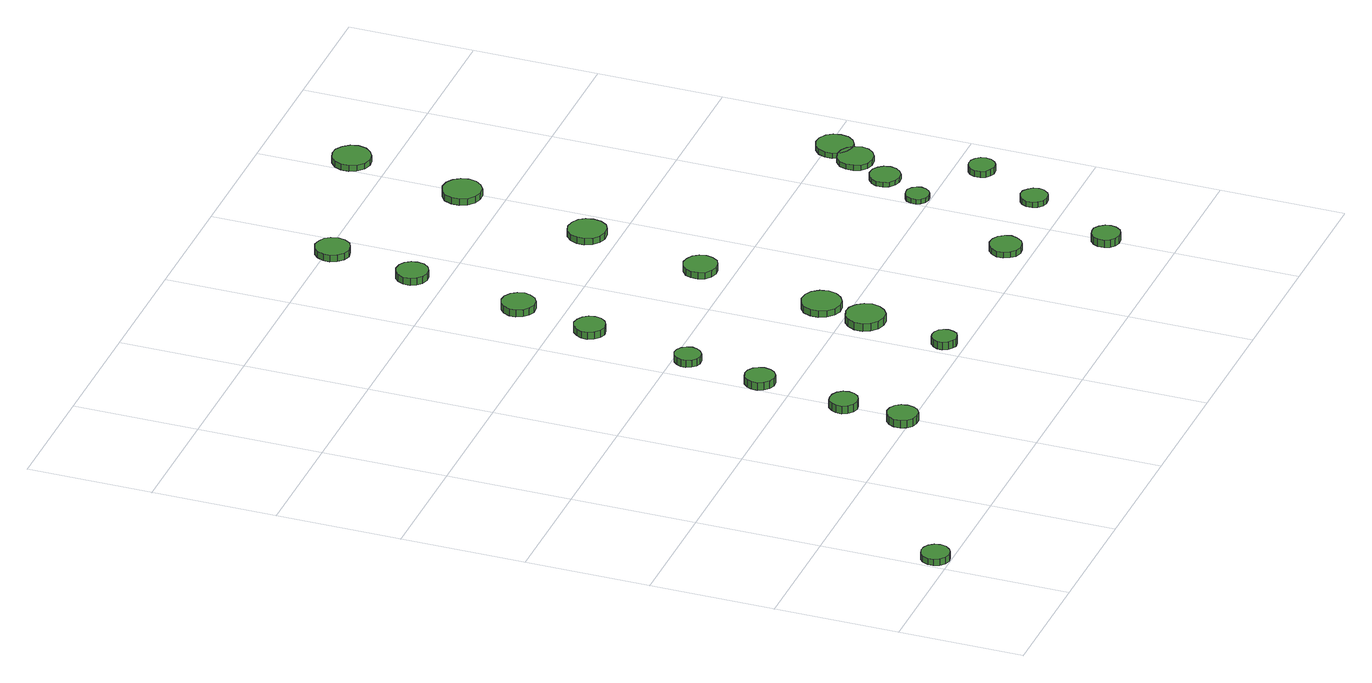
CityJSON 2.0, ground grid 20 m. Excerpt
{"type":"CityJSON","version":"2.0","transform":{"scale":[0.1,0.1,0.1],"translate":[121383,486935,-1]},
"CityObjects":{
"tree1":{"type":"SolitaryVegetationObject","attributes":{"function":"something"},"geometry":[{"type":"MultiSurface","lod":"1","boundaries":[[[0,1,2,3,4,5,6,7,8,9,10,11,12,13,14]],[[15,16,17,18,19,20,21,22,23,24,25,26,27,28,29]],[[0,29,28,1]],[[1,28,27,2]],[[2,27,26,3]],[[3,26,25,4]],[[4,25,24,5]],[[5,24,23,6]],[[6,23,22,7]],[[7,22,21,8]],[[8,21,20,9]],[[9,20,19,10]],[[10,19,18,11]],[[11,18,17,12]],[[12,17,16,13]],[[13,16,15,14]],[[14,15,29,0]]]}]},
"tree2":{"type":"SolitaryVegetationObject","attributes":{"function":"something"},"geometry":[{"type":"MultiSurface","lod":"1","boundaries":[[[30,31,32,33,34,35,36,37,38,39,40,41,42,43,44]],[[45,46,47,48,49,50,51,52,53,54,55,56,57,58,59]],[[30,59,58,31]],[[31,58,57,32]],[[32,57,56,33]],[[33,56,55,34]],[[34,55,54,35]],[[35,54,53,36]],[[36,53,52,37]],[[37,52,51,38]],[[38,51,50,39]],[[39,50,49,40]],[[40,49,48,41]],[[41,48,47,42]],[[42,47,46,43]],[[43,46,45,44]],[[44,45,59,30]]]}]},
"tree3":{"type":"SolitaryVegetationObject","attributes":{"function":"something"},"geometry":[{"type":"MultiSurface","lod":"1","boundaries":[[[60,61,62,63,64,65,66,67,68,69,70,71,72,73,74]],[[75,76,77,78,79,80,81,82,83,84,85,86,87,88,89]],[[60,89,88,61]],[[61,88,87,62]],[[62,87,86,63]],[[63,86,85,64]],[[64,85,84,65]],[[65,84,83,66]],[[66,83,82,67]],[[67,82,81,68]],[[68,81,80,69]],[[69,80,79,70]],[[70,79,78,71]],[[71,78,77,72]],[[72,77,76,73]],[[73,76,75,74]],[[74,75,89,60]]]}]},
"tree4":{"type":"SolitaryVegetationObject","attributes":{"function":"something"},"geometry":[{"type":"MultiSurface","lod":"1","boundaries":[[[90,91,92,93,94,95,96,97,98,99,100,101,102,103,104]],[[105,106,107,108,109,110,111,112,113,114,115,116,117,118,119]],[[90,119,118,91]],[[91,118,117,92]],[[92,117,116,93]],[[93,116,115,94]],[[94,115,114,95]],[[95,114,113,96]],[[96,113,112,97]],[[97,112,111,98]],[[98,111,110,99]],[[99,110,109,100]],[[100,109,108,101]],[[101,108,107,102]],[[102,107,106,103]],[[103,106,105,104]],[[104,105,119,90]]]}]},
"tree5":{"type":"SolitaryVegetationObject","attributes":{"function":"something"},"geometry":[{"type":"MultiSurface","lod":"1","boundaries":[[[120,121,122,123,124,125,126,127,128,129,130,131,132,133,134]],[[135,136,137,138,139,140,141,142,143,144,145,146,147,148,149]],[[120,149,148,121]],[[121,148,147,122]],[[122,147,146,123]],[[123,146,145,124]],[[124,145,144,125]],[[125,144,143,126]],[[126,143,142,127]],[[127,142,141,128]],[[128,141,140,129]],[[129,140,139,130]],[[130,139,138,131]],[[131,138,137,132]],[[132,137,136,133]],[[133,136,135,134]],[[134,135,149,120]]]}]},
"tree6":{"type":"SolitaryVegetationObject","attributes":{"function":"something"},"geometry":[{"type":"MultiSurface","lod":"1","boundaries":[[[150,151,152,153,154,155,156,157,158,159,160,161,162,163,164]],[[165,166,167,168,169,170,171,172,173,174,175,176,177,178,179]],[[150,179,178,151]],[[151,178,177,152]],[[152,177,176,153]],[[153,176,175,154]],[[154,175,174,155]],[[155,174,173,156]],[[156,173,172,157]],[[157,172,171,158]],[[158,171,170,159]],[[159,170,169,160]],[[160,169,168,161]],[[161,168,167,162]],[[162,167,166,163]],[[163,166,165,164]],[[164,165,179,150]]]}]},
"tree7":{"type":"SolitaryVegetationObject","attributes":{"function":"something"},"geometry":[{"type":"MultiSurface","lod":"1","boundaries":[[[180,181,182,183,184,185,186,187,188,189,190,191,192,193,194]],[[195,196,197,198,199,200,201,202,203,204,205,206,207,208,209]],[[180,209,208,181]],[[181,208,207,182]],[[182,207,206,183]],[[183,206,205,184]],[[184,205,204,185]],[[185,204,203,186]],[[186,203,202,187]],[[187,202,201,188]],[[188,201,200,189]],[[189,200,199,190]],[[190,199,198,191]],[[191,198,197,192]],[[192,197,196,193]],[[193,196,195,194]],[[194,195,209,180]]]}]},
"tree8":{"type":"SolitaryVegetationObject","attributes":{"function":"something"},"geometry":[{"type":"MultiSurface","lod":"1","boundaries":[[[210,211,212,213,214,215,216,217,218,219,220,221,222,223,224]],[[225,226,227,228,229,230,231,232,233,234,235,236,237,238,239]],[[210,239,238,211]],[[211,238,237,212]],[[212,237,236,213]],[[213,236,235,214]],[[214,235,234,215]],[[215,234,233,216]],[[216,233,232,217]],[[217,232,231,218]],[[218,231,230,219]],[[219,230,229,220]],[[220,229,228,221]],[[221,228,227,222]],[[222,227,226,223]],[[223,226,225,224]],[[224,225,239,210]]]}]},
"tree9":{"type":"SolitaryVegetationObject","attributes":{"function":"something"},"geometry":[{"type":"MultiSurface","lod":"1","boundaries":[[[240,241,242,243,244,245,246,247,248,249,250,251,252,253,254]],[[255,256,257,258,259,260,261,262,263,264,265,266,267,268,269]],[[240,269,268,241]],[[241,268,267,242]],[[242,267,266,243]],[[243,266,265,244]],[[244,265,264,245]],[[245,264,263,246]],[[246,263,262,247]],[[247,262,261,248]],[[248,261,260,249]],[[249,260,259,250]],[[250,259,258,251]],[[251,258,257,252]],[[252,257,256,253]],[[253,256,255,254]],[[254,255,269,240]]]}]},
"tree10":{"type":"SolitaryVegetationObject","attributes":{"function":"something"},"geometry":[{"type":"MultiSurface","lod":"1","boundaries":[[[270,271,272,273,274,275,276,277,278,279,280,281,282,283,284]],[[285,286,287,288,289,290,291,292,293,294,295,296,297,298,299]],[[270,299,298,271]],[[271,298,297,272]],[[272,297,296,273]],[[273,296,295,274]],[[274,295,294,275]],[[275,294,293,276]],[[276,293,292,277]],[[277,292,291,278]],[[278,291,290,279]],[[279,290,289,280]],[[280,289,288,281]],[[281,288,287,282]],[[282,287,286,283]],[[283,286,285,284]],[[284,285,299,270]]]}]},
"tree11":{"type":"SolitaryVegetationObject","attributes":{"function":"something"},"geometry":[{"type":"MultiSurface","lod":"1","boundaries":[[[300,301,302,303,304,305,306,307,308,309,310,311,312,313,314]],[[315,316,317,318,319,320,321,322,323,324,325,326,327,328,329]],[[300,329,328,301]],[[301,328,327,302]],[[302,327,326,303]],[[303,326,325,304]],[[304,325,324,305]],[[305,324,323,306]],[[306,323,322,307]],[[307,322,321,308]],[[308,321,320,309]],[[309,320,319,310]],[[310,319,318,311]],[[311,318,317,312]],[[312,317,316,313]],[[313,316,315,314]],[[314,315,329,300]]]}]},
"tree12":{"type":"SolitaryVegetationObject","attributes":{"function":"something"},"geometry":[{"type":"MultiSurface","lod":"1","boundaries":[[[330,331,332,333,334,335,336,337,338,339,340,341,342,343,344]],[[345,346,347,348,349,350,351,352,353,354,355,356,357,358,359]],[[330,359,358,331]],[[331,358,357,332]],[[332,357,356,333]],[[333,356,355,334]],[[334,355,354,335]],[[335,354,353,336]],[[336,353,352,337]],[[337,352,351,338]],[[338,351,350,339]],[[339,350,349,340]],[[340,349,348,341]],[[341,348,347,342]],[[342,347,346,343]],[[343,346,345,344]],[[344,345,359,330]]]}]},
"tree13":{"type":"SolitaryVegetationObject","attributes":{"function":"something"},"geometry":[{"type":"MultiSurface","lod":"1","boundaries":[[[360,361,362,363,364,365,366,367,368,369,370,371,372,373,374]],[[375,376,377,378,379,380,381,382,383,384,385,386,387,388,389]],[[360,389,388,361]],[[361,388,387,362]],[[362,387,386,363]],[[363,386,385,364]],[[364,385,384,365]],[[365,384,383,366]],[[366,383,382,367]],[[367,382,381,368]],[[368,381,380,369]],[[369,380,379,370]],[[370,379,378,371]],[[371,378,377,372]],[[372,377,376,373]],[[373,376,375,374]],[[374,375,389,360]]]}]},
"tree14":{"type":"SolitaryVegetationObject","attributes":{"function":"something"},"geometry":[{"type":"MultiSurface","lod":"1","boundaries":[[[390,391,392,393,394,395,396,397,398,399,400,401,402,403,404]],[[405,406,407,408,409,410,411,412,413,414,415,416,417,418,419]],[[390,419,418,391]],[[391,418,417,392]],[[392,417,416,393]],[[393,416,415,394]],[[394,415,414,395]],[[395,414,413,396]],[[396,413,412,397]],[[397,412,411,398]],[[398,411,410,399]],[[399,410,409,400]],[[400,409,408,401]],[[401,408,407,402]],[[402,407,406,403]],[[403,406,405,404]],[[404,405,419,390]]]}]},
"tree15":{"type":"SolitaryVegetationObject","attributes":{"function":"something"},"geometry":[{"type":"MultiSurface","lod":"1","boundaries":[[[420,421,422,423,424,425,426,427,428,429,430,431,432,433,434]],[[435,436,437,438,439,440,441,442,443,444,445,446,447,448,449]],[[420,449,448,421]],[[421,448,447,422]],[[422,447,446,423]],[[423,446,445,424]],[[424,445,444,425]],[[425,444,443,426]],[[426,443,442,427]],[[427,442,441,428]],[[428,441,440,429]],[[429,440,439,430]],[[430,439,438,431]],[[431,438,437,432]],[[432,437,436,433]],[[433,436,435,434]],[[434,435,449,420]]]}]},
"tree16":{"type":"SolitaryVegetationObject","attributes":{"function":"something"},"geometry":[{"type":"MultiSurface","lod":"1","boundaries":[[[450,451,452,453,454,455,456,457,458,459,460,461,462,463,464]],[[465,466,467,468,469,470,471,472,473,474,475,476,477,478,479]],[[450,479,478,451]],[[451,478,477,452]],[[452,477,476,453]],[[453,476,475,454]],[[454,475,474,455]],[[455,474,473,456]],[[456,473,472,457]],[[457,472,471,458]],[[458,471,470,459]],[[459,470,469,460]],[[460,469,468,461]],[[461,468,467,462]],[[462,467,466,463]],[[463,466,465,464]],[[464,465,479,450]]]}]},
"tree17":{"type":"SolitaryVegetationObject","attributes":{"function":"something"},"geometry":[{"type":"MultiSurface","lod":"1","boundaries":[[[480,481,482,483,484,485,486,487,488,489,490,491,492,493,494]],[[495,496,497,498,499,500,501,502,503,504,505,506,507,508,509]],[[480,509,508,481]],[[481,508,507,482]],[[482,507,506,483]],[[483,506,505,484]],[[484,505,504,485]],[[485,504,503,486]],[[486,503,502,487]],[[487,502,501,488]],[[488,501,500,489]],[[489,500,499,490]],[[490,499,498,491]],[[491,498,497,492]],[[492,497,496,493]],[[493,496,495,494]],[[494,495,509,480]]]}]},
"tree18":{"type":"SolitaryVegetationObject","attributes":{"function":"something"},"geometry":[{"type":"MultiSurface","lod":"1","boundaries":[[[510,511,512,513,514,515,516,517,518,519,520,521,522,523,524]],[[525,526,527,528,529,530,531,532,533,534,535,536,537,538,539]],[[510,539,538,511]],[[511,538,537,512]],[[512,537,536,513]],[[513,536,535,514]],[[514,535,534,515]],[[515,534,533,516]],[[516,533,532,517]],[[517,532,531,518]],[[518,531,530,519]],[[519,530,529,520]],[[520,529,528,521]],[[521,528,527,522]],[[522,527,526,523]],[[523,526,525,524]],[[524,525,539,510]]]}]},
"tree19":{"type":"SolitaryVegetationObject","attributes":{"function":"something"},"geometry":[{"type":"MultiSurface","lod":"1","boundaries":[[[540,541,542,543,544,545,546,547,548,549,550,551,552,553,554]],[[555,556,557,558,559,560,561,562,563,564,565,566,567,568,569]],[[540,569,568,541]],[[541,568,567,542]],[[542,567,566,543]],[[543,566,565,544]],[[544,565,564,545]],[[545,564,563,546]],[[546,563,562,547]],[[547,562,561,548]],[[548,561,560,549]],[[549,560,559,550]],[[550,559,558,551]],[[551,558,557,552]],[[552,557,556,553]],[[553,556,555,554]],[[554,555,569,540]]]}]},
"tree20":{"type":"SolitaryVegetationObject","attributes":{"function":"something"},"geometry":[{"type":"MultiSurface","lod":"1","boundaries":[[[570,571,572,573,574,575,576,577,578,579,580,581,582,583,584]],[[585,586,587,588,589,590,591,592,593,594,595,596,597,598,599]],[[570,599,598,571]],[[571,598,597,572]],[[572,597,596,573]],[[573,596,595,574]],[[574,595,594,575]],[[575,594,593,576]],[[576,593,592,577]],[[577,592,591,578]],[[578,591,590,579]],[[579,590,589,580]],[[580,589,588,581]],[[581,588,587,582]],[[582,587,586,583]],[[583,586,585,584]],[[584,585,599,570]]]}]},
"tree21":{"type":"SolitaryVegetationObject","attributes":{"function":"something"},"geometry":[{"type":"MultiSurface","lod":"1","boundaries":[[[600,601,602,603,604,605,606,607,608,609,610,611,612,613,614]],[[615,616,617,618,619,620,621,622,623,624,625,626,627,628,629]],[[600,629,628,601]],[[601,628,627,602]],[[602,627,626,603]],[[603,626,625,604]],[[604,625,624,605]],[[605,624,623,606]],[[606,623,622,607]],[[607,622,621,608]],[[608,621,620,609]],[[609,620,619,610]],[[610,619,618,611]],[[611,618,617,612]],[[612,617,616,613]],[[613,616,615,614]],[[614,615,629,600]]]}]},
"tree22":{"type":"SolitaryVegetationObject","attributes":{"function":"something"},"geometry":[{"type":"MultiSurface","lod":"1","boundaries":[[[630,631,632,633,634,635,636,637,638,639,640,641,642,643,644]],[[645,646,647,648,649,650,651,652,653,654,655,656,657,658,659]],[[630,659,658,631]],[[631,658,657,632]],[[632,657,656,633]],[[633,656,655,634]],[[634,655,654,635]],[[635,654,653,636]],[[636,653,652,637]],[[637,652,651,638]],[[638,651,650,639]],[[639,650,649,640]],[[640,649,648,641]],[[641,648,647,642]],[[642,647,646,643]],[[643,646,645,644]],[[644,645,659,630]]]}]},
"tree23":{"type":"SolitaryVegetationObject","attributes":{"function":"something"},"geometry":[{"type":"MultiSurface","lod":"1","boundaries":[[[660,661,662,663,664,665,666,667,668,669,670,671,672,673,674]],[[675,676,677,678,679,680,681,682,683,684,685,686,687,688,689]],[[660,689,688,661]],[[661,688,687,662]],[[662,687,686,663]],[[663,686,685,664]],[[664,685,684,665]],[[665,684,683,666]],[[666,683,682,667]],[[667,682,681,668]],[[668,681,680,669]],[[669,680,679,670]],[[670,679,678,671]],[[671,678,677,672]],[[672,677,676,673]],[[673,676,675,674]],[[674,675,689,660]]]}]},
"tree24":{"type":"SolitaryVegetationObject","attributes":{"function":"something"},"geometry":[{"type":"MultiSurface","lod":"1","boundaries":[[[690,691,692,693,694,695,696,697,698,699,700,701,702,703,704]],[[705,706,707,708,709,710,711,712,713,714,715,716,717,718,719]],[[690,719,718,691]],[[691,718,717,692]],[[692,717,716,693]],[[693,716,715,694]],[[694,715,714,695]],[[695,714,713,696]],[[696,713,712,697]],[[697,712,711,698]],[[698,711,710,699]],[[699,710,709,700]],[[700,709,708,701]],[[701,708,707,702]],[[702,707,706,703]],[[703,706,705,704]],[[704,705,719,690]]]}]}
},
"vertices":[
[50,25,17],[48,34,17],[42,42,17],[34,46,17],[25,47,17],[16,44,17],[9,38,17],[5,29,17],[5,20,17],[9,11,17],[16,5,17],[25,2,17],[34,3,17],[42,8,17],[48,15,17],[48,15,6],[42,8,6],[34,3,6],[25,2,6],[16,5,6],[9,11,6],[5,20,6],[5,29,6],[9,38,6],[16,44,6],[25,47,6],[34,46,6],[42,42,6],[48,34,6],[50,25,6],
[404,208,28],[402,218,28],[397,226,28],[388,231,28],[378,232,28],[368,229,28],[361,222,28],[357,213,28],[357,203,28],[361,194,28],[368,187,28],[378,184,28],[388,185,28],[397,190,28],[402,198,28],[402,198,15],[397,190,15],[388,185,15],[378,184,15],[368,187,15],[361,194,15],[357,203,15],[357,213,15],[361,222,15],[368,229,15],[378,232,15],[388,231,15],[397,226,15],[402,218,15],[404,208,15],
[419,308,23],[417,317,23],[411,325,23],[403,329,23],[394,330,23],[385,328,23],[378,321,23],[374,313,23],[374,303,23],[378,295,23],[385,289,23],[394,286,23],[403,287,23],[411,291,23],[417,299,23],[417,299,10],[411,291,10],[403,287,10],[394,286,10],[385,289,10],[378,295,10],[374,303,10],[374,313,10],[378,321,10],[385,328,10],[394,330,10],[403,329,10],[411,325,10],[417,317,10],[419,308,10],
[448,454,19],[446,463,19],[441,471,19],[432,476,19],[423,477,19],[413,474,19],[406,467,19],[402,459,19],[402,449,19],[406,440,19],[413,433,19],[423,430,19],[432,431,19],[441,436,19],[446,444,19],[446,444,6],[441,436,6],[432,431,6],[423,430,6],[413,433,6],[406,440,6],[402,449,6],[402,459,6],[406,467,6],[413,474,6],[423,477,6],[432,476,6],[441,471,6],[446,463,6],[448,454,6],
[469,578,18],[467,587,18],[462,594,18],[455,598,18],[446,599,18],[438,596,18],[432,590,18],[428,582,18],[428,574,18],[432,566,18],[438,560,18],[446,557,18],[455,558,18],[462,563,18],[467,570,18],[467,570,6],[462,563,6],[455,558,6],[446,557,6],[438,560,6],[432,566,6],[428,574,6],[428,582,6],[432,590,6],[438,596,6],[446,599,6],[455,598,6],[462,594,6],[467,587,6],[469,578,6],
[644,231,23],[642,239,23],[638,245,23],[630,249,23],[622,250,23],[615,248,23],[609,242,23],[605,235,23],[605,227,23],[609,219,23],[615,214,23],[622,211,23],[630,212,23],[638,216,23],[642,223,23],[642,223,10],[638,216,10],[630,212,10],[622,211,10],[615,214,10],[609,219,10],[605,227,10],[605,235,10],[609,242,10],[615,248,10],[622,250,10],[630,249,10],[638,245,10],[642,239,10],[644,231,10],
[504,747,18],[502,757,18],[496,765,18],[487,770,18],[477,772,18],[467,768,18],[460,761,18],[455,752,18],[455,742,18],[460,733,18],[467,726,18],[477,722,18],[487,724,18],[496,729,18],[502,737,18],[502,737,6],[496,729,6],[487,724,6],[477,722,6],[467,726,6],[460,733,6],[455,742,6],[455,752,6],[460,761,6],[467,768,6],[477,772,6],[487,770,6],[496,765,6],[502,757,6],[504,747,6],
[682,368,19],[679,380,19],[672,390,19],[661,397,19],[648,398,19],[636,394,19],[627,386,19],[621,374,19],[621,361,19],[627,350,19],[636,341,19],[648,337,19],[661,338,19],[672,345,19],[679,355,19],[679,355,6],[672,345,6],[661,338,6],[648,337,6],[636,341,6],[627,350,6],[621,361,6],[621,374,6],[627,386,6],[636,394,6],[648,398,6],[661,397,6],[672,390,6],[679,380,6],[682,368,6],
[533,871,18],[530,882,18],[524,891,18],[514,897,18],[503,898,18],[493,894,18],[485,887,18],[480,877,18],[480,866,18],[485,856,18],[493,849,18],[503,845,18],[514,846,18],[524,852,18],[530,861,18],[530,861,6],[524,852,6],[514,846,6],[503,845,6],[493,849,6],[485,856,6],[480,866,6],[480,877,6],[485,887,6],[493,894,6],[503,898,6],[514,897,6],[524,891,6],[530,882,6],[533,871,6],
[699,444,17],[696,457,17],[688,468,17],[677,474,17],[664,475,17],[652,471,17],[642,463,17],[637,451,17],[637,438,17],[642,426,17],[652,417,17],[664,413,17],[677,414,17],[688,421,17],[696,431,17],[696,431,6],[688,421,6],[677,414,6],[664,413,6],[652,417,6],[642,426,6],[637,438,6],[637,451,6],[642,463,6],[652,471,6],[664,475,6],[677,474,6],[688,468,6],[696,457,6],[699,444,6],
[563,1054,18],[561,1064,18],[555,1073,18],[546,1078,18],[535,1079,18],[525,1076,18],[518,1069,18],[513,1059,18],[513,1048,18],[518,1039,18],[525,1032,18],[535,1029,18],[546,1030,18],[555,1035,18],[561,1043,18],[561,1043,6],[555,1035,6],[546,1030,6],[535,1029,6],[525,1032,6],[518,1039,6],[513,1048,6],[513,1059,6],[518,1069,6],[525,1076,6],[535,1079,6],[546,1078,6],[555,1073,6],[561,1064,6],[563,1054,6],
[734,653,17],[731,664,17],[725,673,17],[715,678,17],[704,680,17],[694,676,17],[685,669,17],[681,659,17],[681,648,17],[685,637,17],[694,630,17],[704,627,17],[715,628,17],[725,633,17],[731,642,17],[731,642,6],[725,633,6],[715,628,6],[704,627,6],[694,630,6],[685,637,6],[681,648,6],[681,659,6],[685,669,6],[694,676,6],[704,680,6],[715,678,6],[725,673,6],[731,664,6],[734,653,6],
[591,1192,17],[588,1203,17],[582,1212,17],[572,1217,17],[561,1219,17],[550,1215,17],[542,1207,17],[537,1197,17],[537,1186,17],[542,1176,17],[550,1168,17],[561,1164,17],[572,1166,17],[582,1171,17],[588,1180,17],[588,1180,6],[582,1171,6],[572,1166,6],[561,1164,6],[550,1168,6],[542,1176,6],[537,1186,6],[537,1197,6],[542,1207,6],[550,1215,6],[561,1219,6],[572,1217,6],[582,1212,6],[588,1203,6],[591,1192,6],
[948,242,17],[945,252,17],[939,261,17],[930,266,17],[919,267,17],[909,264,17],[902,257,17],[897,247,17],[897,237,17],[902,227,17],[909,220,17],[919,217,17],[930,218,17],[939,223,17],[945,232,17],[945,232,7],[939,223,7],[930,218,7],[919,217,7],[909,220,7],[902,227,7],[897,237,7],[897,247,7],[902,257,7],[909,264,7],[919,267,7],[930,266,7],[939,261,7],[945,252,7],[948,242,7],
[776,850,17],[774,862,17],[767,872,17],[756,878,17],[743,880,17],[731,876,17],[722,867,17],[717,856,17],[717,844,17],[722,832,17],[731,824,17],[743,820,17],[756,821,17],[767,827,17],[774,838,17],[774,838,6],[767,827,6],[756,821,6],[743,820,6],[731,824,6],[722,832,6],[717,844,6],[717,856,6],[722,867,6],[731,876,6],[743,880,6],[756,878,6],[767,872,6],[774,862,6],[776,850,6],
[1019,108,23],[1017,117,23],[1011,125,23],[1003,130,23],[994,130,23],[985,128,23],[978,121,23],[974,113,23],[974,103,23],[978,95,23],[985,89,23],[994,86,23],[1003,87,23],[1011,91,23],[1017,99,23],[1017,99,10],[1011,91,10],[1003,87,10],[994,86,10],[985,89,10],[978,95,10],[974,103,10],[974,113,10],[978,121,10],[985,128,10],[994,130,10],[1003,130,10],[1011,125,10],[1017,117,10],[1019,108,10],
[823,1068,17],[820,1080,17],[813,1090,17],[802,1097,17],[789,1098,17],[777,1094,17],[767,1086,17],[762,1074,17],[762,1061,17],[767,1049,17],[777,1041,17],[789,1037,17],[802,1038,17],[813,1045,17],[820,1055,17],[820,1055,6],[813,1045,6],[802,1038,6],[789,1037,6],[777,1041,6],[767,1049,6],[762,1061,6],[762,1074,6],[767,1086,6],[777,1094,6],[789,1098,6],[802,1097,6],[813,1090,6],[820,1080,6],[823,1068,6],
[1041,421,14],[1039,428,14],[1035,435,14],[1028,439,14],[1020,439,14],[1013,437,14],[1007,432,14],[1004,425,14],[1004,417,14],[1007,410,14],[1013,404,14],[1020,402,14],[1028,403,14],[1035,407,14],[1039,413,14],[1039,413,6],[1035,407,6],[1028,403,6],[1020,402,6],[1013,404,6],[1007,410,6],[1004,417,6],[1004,425,6],[1007,432,6],[1013,437,6],[1020,439,6],[1028,439,6],[1035,435,6],[1039,428,6],[1041,421,6],
[1096,252,16],[1094,261,16],[1088,268,16],[1081,273,16],[1072,274,16],[1063,271,16],[1057,265,16],[1053,257,16],[1053,248,16],[1057,240,16],[1063,234,16],[1072,231,16],[1081,232,16],[1088,236,16],[1094,244,16],[1094,244,7],[1088,236,7],[1081,232,7],[1072,231,7],[1063,234,7],[1057,240,7],[1053,248,7],[1053,257,7],[1057,265,7],[1063,271,7],[1072,274,7],[1081,273,7],[1088,268,7],[1094,261,7],[1096,252,7],
[1082,486,14],[1080,496,14],[1074,504,14],[1066,509,14],[1055,510,14],[1046,507,14],[1038,500,14],[1034,491,14],[1034,481,14],[1038,472,14],[1046,465,14],[1055,462,14],[1066,463,14],[1074,468,14],[1080,476,14],[1080,476,6],[1074,468,6],[1066,463,6],[1055,462,6],[1046,465,6],[1038,472,6],[1034,481,6],[1034,491,6],[1038,500,6],[1046,507,6],[1055,510,6],[1066,509,6],[1074,504,6],[1080,496,6],[1082,486,6],
[860,1259,16],[857,1271,16],[849,1281,16],[838,1288,16],[826,1289,16],[814,1285,16],[804,1277,16],[799,1265,16],[799,1252,16],[804,1241,16],[814,1232,16],[826,1228,16],[838,1230,16],[849,1236,16],[857,1246,16],[857,1246,6],[849,1236,6],[838,1230,6],[826,1228,6],[814,1232,6],[804,1241,6],[799,1252,6],[799,1265,6],[804,1277,6],[814,1285,6],[826,1289,6],[838,1288,6],[849,1281,6],[857,1271,6],[860,1259,6],
[1152,358,17],[1150,366,17],[1145,373,17],[1138,377,17],[1129,378,17],[1121,376,17],[1114,370,17],[1111,362,17],[1111,353,17],[1114,345,17],[1121,340,17],[1129,337,17],[1138,338,17],[1145,342,17],[1150,349,17],[1150,349,6],[1145,342,6],[1138,338,6],[1129,337,6],[1121,340,6],[1114,345,6],[1111,353,6],[1111,362,6],[1114,370,6],[1121,376,6],[1129,378,6],[1138,377,6],[1145,373,6],[1150,366,6],[1152,358,6],
[1121,546,15],[1118,557,15],[1111,567,15],[1101,573,15],[1089,574,15],[1078,571,15],[1069,563,15],[1065,552,15],[1065,540,15],[1069,529,15],[1078,521,15],[1089,518,15],[1101,519,15],[1111,525,15],[1118,534,15],[1118,534,6],[1111,525,6],[1101,519,6],[1089,518,6],[1078,521,6],[1069,529,6],[1065,540,6],[1065,552,6],[1069,563,6],[1078,571,6],[1089,574,6],[1101,573,6],[1111,567,6],[1118,557,6],[1121,546,6],
[1144,588,15],[1142,600,15],[1135,610,15],[1124,616,15],[1112,617,15],[1101,613,15],[1092,605,15],[1087,594,15],[1087,582,15],[1092,571,15],[1101,563,15],[1112,559,15],[1124,560,15],[1135,566,15],[1142,576,15],[1142,576,6],[1135,566,6],[1124,560,6],[1112,559,6],[1101,563,6],[1092,571,6],[1087,582,6],[1087,594,6],[1092,605,6],[1101,613,6],[1112,617,6],[1124,616,6],[1135,610,6],[1142,600,6],[1144,588,6]
]}
